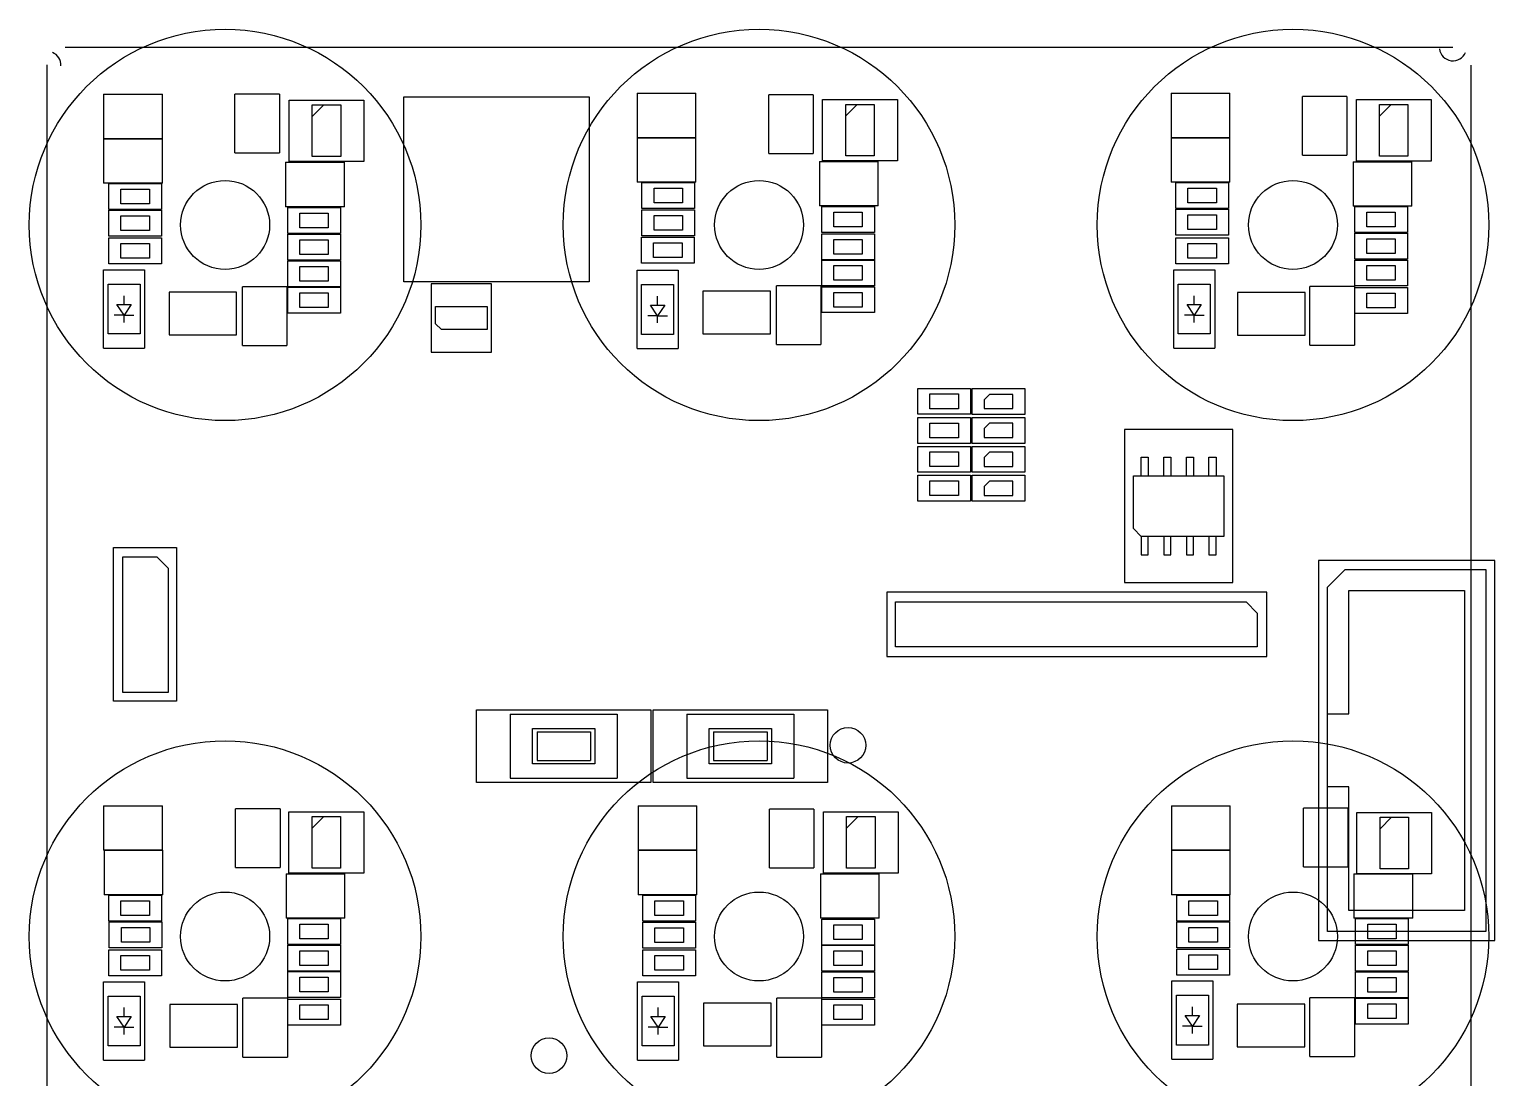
# Model space of a CAD drawing. Header units: metres. Extents: x 69 to 151, y -171 to -29.
# Drawn here: x 69 to 151.3, y -87.9 to -29 of the extents above; entities that cross this region are included whole.
import ezdxf

# ---------------------------------------------------------------- set-up
doc = ezdxf.new("R2010")
doc.units = ezdxf.units.M

msp = doc.modelspace()

# ---------------------------------------------------------------- linework, layer by layer
at = {"layer": 'BFab', "color": 6}
for centre, radius in [((80, -40), 11), ((110, -40), 11), ((140, -40), 11), ((80, -40), 2.5), ((110, -40), 2.5), ((140, -40), 2.5), ((80, -80), 11), ((110, -80), 11), ((140, -80), 11), ((80, -80), 2.5), ((110, -80), 2.5), ((140, -80), 2.5)]:
    msp.add_circle(centre, radius, dxfattribs=at)
at = {"layer": 'Edge', "color": 2}
for p, q in [((71.0071, -30), (148.99, -30)), ((70, -169), (70, -31.0071)), ((150, -31.01), (150, -168.99))]:
    msp.add_line(p, q, dxfattribs=at)
for centre, radius, start, end in [((70, -31.0071), 0.7697, -3.709916, 67.297191), ((148.99, -30), 0.7715, -172.786364, -22.786364)]:
    msp.add_arc(centre, radius, start, end, dxfattribs=at)
at = {"layer": 'FCrtYd', "color": 7}
for p, q in [((73.175, -32.65), (76.475, -32.65)), ((73.175, -32.65), (73.175, -35.15)), ((76.475, -35.15), (76.475, -32.65)), ((83.05, -32.65), (80.55, -32.65)), ((80.55, -35.95), (80.55, -32.65)), ((83.05, -32.65), (83.05, -35.95)), ((90.05, -32.8), (100.45, -32.8)), ((90.05, -43.2), (90.05, -32.8)), ((100.45, -32.8), (100.45, -43.2)), ((103.15, -32.6), (106.45, -32.6)), ((103.15, -32.6), (103.15, -35.1)), ((106.45, -35.1), (106.45, -32.6)), ((113.05, -32.69), (110.55, -32.69)), ((110.55, -35.99), (110.55, -32.69)), ((113.05, -32.69), (113.05, -35.99)), ((133.15, -32.6), (133.15, -35.1)), ((133.15, -32.6), (136.45, -32.6)), ((136.45, -35.1), (136.45, -32.6)), ((140.53, -36.075), (140.53, -32.775)), ((143.03, -32.775), (140.53, -32.775)), ((143.03, -32.775), (143.03, -36.075)), ((83.6, -32.975), (87.8, -32.975)), ((83.6, -36.425), (83.6, -32.975)), ((87.8, -32.975), (87.8, -36.425)), ((113.57, -32.945), (117.77, -32.945)), ((113.57, -36.395), (113.57, -32.945)), ((117.77, -32.945), (117.77, -36.395)), ((143.56, -36.405), (143.56, -32.955)), ((143.56, -32.955), (147.76, -32.955)), ((147.76, -32.955), (147.76, -36.405)), ((73.175, -35.15), (73.175, -37.65)), ((73.175, -35.15), (76.475, -35.15)), ((76.475, -35.15), (73.175, -35.15)), ((76.475, -37.65), (76.475, -35.15)), ((103.15, -35.1), (106.45, -35.1)), ((103.15, -35.1), (103.15, -37.6)), ((106.45, -35.1), (103.15, -35.1)), ((106.45, -37.6), (106.45, -35.1)), ((133.15, -35.1), (136.45, -35.1)), ((133.15, -35.1), (133.15, -37.6)), ((136.45, -35.1), (133.15, -35.1)), ((136.45, -37.6), (136.45, -35.1)), ((80.55, -35.95), (83.05, -35.95)), ((110.55, -35.99), (113.05, -35.99)), ((140.53, -36.075), (143.03, -36.075)), ((83.4, -36.475), (86.7, -36.475)), ((83.4, -36.475), (83.4, -38.975)), ((87.8, -36.425), (83.6, -36.425)), ((86.7, -38.975), (86.7, -36.475)), ((113.4, -36.425), (116.7, -36.425)), ((113.4, -36.425), (113.4, -38.925)), ((117.77, -36.395), (113.57, -36.395)), ((116.7, -38.925), (116.7, -36.425)), ((143.375, -36.45), (146.675, -36.45)), ((143.375, -36.45), (143.375, -38.95)), ((147.76, -36.405), (143.56, -36.405)), ((146.675, -38.95), (146.675, -36.45)), ((76.475, -37.65), (73.175, -37.65)), ((73.47, -37.67), (76.43, -37.67)), ((73.47, -39.13), (73.47, -37.67)), ((76.43, -37.67), (76.43, -39.13)), ((106.45, -37.6), (103.15, -37.6)), ((103.42, -39.08), (103.42, -37.62)), ((103.42, -37.62), (106.38, -37.62)), ((106.38, -37.62), (106.38, -39.08)), ((136.45, -37.6), (133.15, -37.6)), ((133.42, -37.62), (136.38, -37.62)), ((133.42, -39.08), (133.42, -37.62)), ((136.38, -37.62), (136.38, -39.08)), ((76.43, -39.13), (73.47, -39.13)), ((73.47, -40.63), (73.47, -39.17)), ((73.47, -39.17), (76.43, -39.17)), ((76.43, -39.17), (76.43, -40.63)), ((86.7, -38.975), (83.4, -38.975)), ((83.52, -39.02), (86.48, -39.02)), ((83.52, -40.48), (83.52, -39.02)), ((86.48, -39.02), (86.48, -40.48)), ((106.38, -39.08), (103.42, -39.08)), ((103.42, -40.605), (103.42, -39.145)), ((103.42, -39.145), (106.38, -39.145)), ((106.38, -39.145), (106.38, -40.605)), ((116.7, -38.925), (113.4, -38.925)), ((113.52, -40.43), (113.52, -38.97)), ((113.52, -38.97), (116.48, -38.97)), ((116.48, -38.97), (116.48, -40.43)), ((136.38, -39.08), (133.42, -39.08)), ((133.42, -39.12), (136.38, -39.12)), ((133.42, -40.58), (133.42, -39.12)), ((136.38, -39.12), (136.38, -40.58)), ((146.675, -38.95), (143.375, -38.95)), ((143.47, -38.97), (146.43, -38.97)), ((143.47, -40.43), (143.47, -38.97)), ((146.43, -38.97), (146.43, -40.43)), ((76.43, -40.63), (73.47, -40.63)), ((73.47, -42.18), (73.47, -40.72)), ((73.47, -40.72), (76.43, -40.72)), ((76.43, -40.72), (76.43, -42.18)), ((86.48, -40.48), (83.52, -40.48)), ((83.52, -40.52), (86.48, -40.52)), ((83.52, -41.98), (83.52, -40.52)), ((86.48, -40.52), (86.48, -41.98)), ((103.395, -40.695), (106.355, -40.695)), ((103.395, -42.155), (103.395, -40.695)), ((106.38, -40.605), (103.42, -40.605)), ((106.355, -40.695), (106.355, -42.155)), ((116.48, -40.43), (113.52, -40.43)), ((113.52, -40.495), (116.48, -40.495)), ((113.52, -41.955), (113.52, -40.495)), ((116.48, -40.495), (116.48, -41.955)), ((136.38, -40.58), (133.42, -40.58)), ((133.42, -40.72), (136.38, -40.72)), ((133.42, -42.18), (133.42, -40.72)), ((136.38, -40.72), (136.38, -42.18)), ((146.43, -40.43), (143.47, -40.43)), ((143.47, -41.93), (143.47, -40.47)), ((143.47, -40.47), (146.43, -40.47)), ((146.43, -40.47), (146.43, -41.93)), ((86.48, -41.98), (83.52, -41.98)), ((116.48, -41.955), (113.52, -41.955)), ((113.52, -41.97), (116.48, -41.97)), ((113.52, -43.43), (113.52, -41.97)), ((116.48, -41.97), (116.48, -43.43)), ((146.43, -41.93), (143.47, -41.93)), ((143.47, -43.43), (143.47, -41.97)), ((143.47, -41.97), (146.43, -41.97)), ((146.43, -41.97), (146.43, -43.43)), ((73.175, -42.525), (75.475, -42.525)), ((73.175, -46.925), (73.175, -42.525)), ((76.43, -42.18), (73.47, -42.18)), ((75.475, -42.525), (75.475, -46.925)), ((83.52, -43.48), (83.52, -42.02)), ((83.52, -42.02), (86.48, -42.02)), ((86.48, -42.02), (86.48, -43.48)), ((103.15, -46.95), (103.15, -42.55)), ((103.15, -42.55), (105.45, -42.55)), ((106.355, -42.155), (103.395, -42.155)), ((105.45, -42.55), (105.45, -46.95)), ((133.3, -46.925), (133.3, -42.525)), ((133.3, -42.525), (135.6, -42.525)), ((136.38, -42.18), (133.42, -42.18)), ((135.6, -42.525), (135.6, -46.925)), ((83.475, -43.475), (80.975, -43.475)), ((80.975, -46.775), (80.975, -43.475)), ((83.475, -43.475), (83.475, -46.775)), ((86.48, -43.48), (83.52, -43.48)), ((83.52, -43.495), (86.48, -43.495)), ((83.52, -44.955), (83.52, -43.495)), ((86.48, -43.495), (86.48, -44.955)), ((100.45, -43.2), (90.05, -43.2)), ((91.575, -43.305), (91.575, -47.145)), ((94.975, -43.305), (91.575, -43.305)), ((94.975, -47.145), (94.975, -43.305)), ((110.975, -46.725), (110.975, -43.425)), ((113.475, -43.425), (110.975, -43.425)), ((113.475, -43.425), (113.475, -46.725)), ((116.48, -43.43), (113.52, -43.43)), ((113.52, -44.93), (113.52, -43.47)), ((113.52, -43.47), (116.48, -43.47)), ((116.48, -43.47), (116.48, -44.93)), ((140.95, -46.75), (140.95, -43.45)), ((143.45, -43.45), (140.95, -43.45)), ((143.45, -43.45), (143.45, -46.75)), ((146.43, -43.43), (143.47, -43.43)), ((143.47, -44.98), (143.47, -43.52)), ((143.47, -43.52), (146.43, -43.52)), ((146.43, -43.52), (146.43, -44.98)), ((80.45, -43.775), (76.85, -43.775)), ((76.85, -43.775), (76.85, -46.175)), ((80.65, -43.775), (80.45, -43.775)), ((80.65, -46.175), (80.65, -43.775)), ((110.45, -43.725), (106.85, -43.725)), ((106.85, -43.725), (106.85, -46.125)), ((110.65, -43.725), (110.45, -43.725)), ((110.65, -46.125), (110.65, -43.725)), ((136.875, -43.8), (136.875, -46.2)), ((140.475, -43.8), (136.875, -43.8)), ((140.675, -43.8), (140.475, -43.8)), ((140.675, -46.2), (140.675, -43.8)), ((86.48, -44.955), (83.52, -44.955)), ((116.48, -44.93), (113.52, -44.93)), ((146.43, -44.98), (143.47, -44.98)), ((73.175, -46.925), (75.475, -46.925)), ((76.85, -46.175), (80.65, -46.175)), ((80.975, -46.775), (83.475, -46.775)), ((106.85, -46.125), (110.65, -46.125)), ((110.975, -46.725), (113.475, -46.725)), ((133.3, -46.925), (135.6, -46.925)), ((136.875, -46.2), (140.675, -46.2)), ((140.95, -46.75), (143.45, -46.75)), ((91.575, -47.145), (94.975, -47.145)), ((103.15, -46.95), (105.45, -46.95)), ((118.925, -49.185), (121.885, -49.185)), ((118.925, -50.645), (118.925, -49.185)), ((121.885, -49.185), (121.885, -50.645)), ((121.97, -50.655), (121.97, -49.195)), ((121.97, -49.195), (124.93, -49.195)), ((124.93, -49.195), (124.93, -50.655)), ((118.92, -52.28), (118.92, -50.82)), ((118.92, -50.82), (121.88, -50.82)), ((121.885, -50.645), (118.925, -50.645)), ((121.88, -50.82), (121.88, -52.28)), ((124.93, -50.655), (121.97, -50.655)), ((121.97, -52.28), (121.97, -50.82)), ((121.97, -50.82), (124.93, -50.82)), ((124.93, -50.82), (124.93, -52.28)), ((136.625, -51.5), (130.525, -51.5)), ((130.525, -51.5), (130.525, -60.1)), ((136.625, -60.1), (136.625, -51.5)), ((121.88, -52.28), (118.92, -52.28)), ((118.92, -53.905), (118.92, -52.445)), ((118.92, -52.445), (121.88, -52.445)), ((121.88, -52.445), (121.88, -53.905)), ((124.93, -52.28), (121.97, -52.28)), ((121.97, -53.905), (121.97, -52.445)), ((121.97, -52.445), (124.93, -52.445)), ((124.93, -52.445), (124.93, -53.905)), ((121.88, -53.905), (118.92, -53.905)), ((118.92, -54.07), (121.88, -54.07)), ((118.92, -55.53), (118.92, -54.07)), ((121.88, -54.07), (121.88, -55.53)), ((124.93, -53.905), (121.97, -53.905)), ((121.97, -54.07), (124.93, -54.07)), ((121.97, -55.53), (121.97, -54.07)), ((124.93, -54.07), (124.93, -55.53)), ((121.88, -55.53), (118.92, -55.53)), ((124.93, -55.53), (121.97, -55.53)), ((73.725, -66.775), (73.725, -58.125)), ((73.725, -58.125), (77.275, -58.125)), ((77.275, -58.125), (77.275, -66.775)), ((151.3325, -58.86), (141.4325, -58.86)), ((141.4325, -58.86), (141.4325, -80.22)), ((151.3325, -80.22), (151.3325, -58.86)), ((130.525, -60.1), (136.625, -60.1)), ((117.175, -60.65), (117.175, -64.25)), ((138.525, -60.65), (117.175, -60.65)), ((138.525, -64.25), (138.525, -60.65)), ((117.175, -64.25), (138.525, -64.25)), ((77.275, -66.775), (73.725, -66.775)), ((94.125, -71.35), (94.125, -67.25)), ((94.125, -67.25), (103.925, -67.25)), ((103.925, -67.25), (103.925, -71.35)), ((104.05, -71.35), (104.05, -67.25)), ((104.05, -67.25), (113.85, -67.25)), ((113.85, -67.25), (113.85, -71.35)), ((103.925, -71.35), (94.125, -71.35)), ((113.85, -71.35), (104.05, -71.35)), ((73.175, -72.65), (76.475, -72.65)), ((73.175, -72.65), (73.175, -75.15)), ((76.475, -75.15), (76.475, -72.65)), ((83.09, -72.83), (80.59, -72.83)), ((80.59, -76.13), (80.59, -72.83)), ((83.09, -72.83), (83.09, -76.13)), ((83.59, -72.985), (87.79, -72.985)), ((83.59, -76.435), (83.59, -72.985)), ((87.79, -72.985), (87.79, -76.435)), ((103.2, -72.65), (103.2, -75.15)), ((103.2, -72.65), (106.5, -72.65)), ((106.5, -75.15), (106.5, -72.65)), ((110.58, -76.14), (110.58, -72.84)), ((113.08, -72.84), (110.58, -72.84)), ((113.08, -72.84), (113.08, -76.14)), ((113.62, -76.435), (113.62, -72.985)), ((113.62, -72.985), (117.82, -72.985)), ((117.82, -72.985), (117.82, -76.435)), ((133.175, -72.65), (136.475, -72.65)), ((133.175, -72.65), (133.175, -75.15)), ((136.475, -75.15), (136.475, -72.65)), ((143.09, -72.78), (140.59, -72.78)), ((140.59, -76.08), (140.59, -72.78)), ((143.09, -72.78), (143.09, -76.08)), ((143.59, -73.025), (147.79, -73.025)), ((143.59, -76.475), (143.59, -73.025)), ((147.79, -73.025), (147.79, -76.475)), ((76.475, -75.15), (73.175, -75.15)), ((73.2, -75.15), (76.5, -75.15)), ((73.2, -75.15), (73.2, -77.65)), ((76.5, -77.65), (76.5, -75.15)), ((103.2, -75.15), (103.2, -77.65)), ((103.2, -75.15), (106.5, -75.15)), ((106.5, -75.15), (103.2, -75.15)), ((106.5, -77.65), (106.5, -75.15)), ((136.475, -75.15), (133.175, -75.15)), ((133.175, -75.15), (136.475, -75.15)), ((133.175, -75.15), (133.175, -77.65)), ((136.475, -77.65), (136.475, -75.15)), ((80.59, -76.13), (83.09, -76.13)), ((83.425, -76.475), (86.725, -76.475)), ((83.425, -76.475), (83.425, -78.975)), ((87.79, -76.435), (83.59, -76.435)), ((86.725, -78.975), (86.725, -76.475)), ((110.58, -76.14), (113.08, -76.14)), ((113.45, -76.475), (116.75, -76.475)), ((113.45, -76.475), (113.45, -78.975)), ((117.82, -76.435), (113.62, -76.435)), ((116.75, -78.975), (116.75, -76.475)), ((140.59, -76.08), (143.09, -76.08)), ((143.425, -76.475), (146.725, -76.475)), ((143.425, -76.475), (143.425, -78.975)), ((147.79, -76.475), (143.59, -76.475)), ((146.725, -78.975), (146.725, -76.475)), ((76.5, -77.65), (73.2, -77.65)), ((73.47, -79.13), (73.47, -77.67)), ((73.47, -77.67), (76.43, -77.67)), ((76.43, -77.67), (76.43, -79.13)), ((106.5, -77.65), (103.2, -77.65)), ((103.47, -77.67), (106.43, -77.67)), ((103.47, -79.13), (103.47, -77.67)), ((106.43, -77.67), (106.43, -79.13)), ((136.475, -77.65), (133.175, -77.65)), ((133.47, -79.13), (133.47, -77.67)), ((133.47, -77.67), (136.43, -77.67)), ((136.43, -77.67), (136.43, -79.13)), ((86.725, -78.975), (83.425, -78.975)), ((83.52, -78.995), (86.48, -78.995)), ((83.52, -80.455), (83.52, -78.995)), ((86.48, -78.995), (86.48, -80.455)), ((116.75, -78.975), (113.45, -78.975)), ((113.52, -79.02), (116.48, -79.02)), ((113.52, -80.48), (113.52, -79.02)), ((116.48, -79.02), (116.48, -80.48)), ((146.725, -78.975), (143.425, -78.975)), ((143.52, -80.455), (143.52, -78.995)), ((143.52, -78.995), (146.48, -78.995)), ((146.48, -78.995), (146.48, -80.455)), ((76.43, -79.13), (73.47, -79.13)), ((73.495, -80.63), (73.495, -79.17)), ((73.495, -79.17), (76.455, -79.17)), ((76.455, -79.17), (76.455, -80.63)), ((106.43, -79.13), (103.47, -79.13)), ((103.47, -80.655), (103.47, -79.195)), ((103.47, -79.195), (106.43, -79.195)), ((106.43, -79.195), (106.43, -80.655)), ((136.43, -79.13), (133.47, -79.13)), ((133.47, -80.63), (133.47, -79.17)), ((133.47, -79.17), (136.43, -79.17)), ((136.43, -79.17), (136.43, -80.63)), ((76.455, -80.63), (73.495, -80.63)), ((86.48, -80.455), (83.52, -80.455)), ((83.52, -81.955), (83.52, -80.495)), ((83.52, -80.495), (86.48, -80.495)), ((86.48, -80.495), (86.48, -81.955)), ((106.43, -80.655), (103.47, -80.655)), ((116.48, -80.48), (113.52, -80.48)), ((113.52, -80.495), (116.48, -80.495)), ((113.52, -81.955), (113.52, -80.495)), ((116.48, -80.495), (116.48, -81.955)), ((136.43, -80.63), (133.47, -80.63)), ((141.4325, -80.22), (151.3325, -80.22)), ((146.48, -80.455), (143.52, -80.455)), ((143.52, -80.495), (146.48, -80.495)), ((143.52, -81.955), (143.52, -80.495)), ((146.48, -80.495), (146.48, -81.955)), ((73.47, -80.745), (76.43, -80.745)), ((73.47, -82.205), (73.47, -80.745)), ((76.43, -80.745), (76.43, -82.205)), ((103.47, -82.205), (103.47, -80.745)), ((103.47, -80.745), (106.43, -80.745)), ((106.43, -80.745), (106.43, -82.205)), ((133.47, -82.18), (133.47, -80.72)), ((133.47, -80.72), (136.43, -80.72)), ((136.43, -80.72), (136.43, -82.18)), ((76.43, -82.205), (73.47, -82.205)), ((86.48, -81.955), (83.52, -81.955)), ((83.52, -83.43), (83.52, -81.97)), ((83.52, -81.97), (86.48, -81.97)), ((86.48, -81.97), (86.48, -83.43)), ((106.43, -82.205), (103.47, -82.205)), ((116.48, -81.955), (113.52, -81.955)), ((113.52, -81.995), (116.48, -81.995)), ((113.52, -83.455), (113.52, -81.995)), ((116.48, -81.995), (116.48, -83.455)), ((136.43, -82.18), (133.47, -82.18)), ((146.48, -81.955), (143.52, -81.955)), ((143.52, -81.995), (146.48, -81.995)), ((143.52, -83.455), (143.52, -81.995)), ((146.48, -81.995), (146.48, -83.455)), ((73.175, -82.55), (75.475, -82.55)), ((73.175, -86.95), (73.175, -82.55)), ((75.475, -82.55), (75.475, -86.95)), ((103.175, -86.95), (103.175, -82.55)), ((103.175, -82.55), (105.475, -82.55)), ((105.475, -82.55), (105.475, -86.95)), ((133.2, -82.5), (135.5, -82.5)), ((133.2, -86.9), (133.2, -82.5)), ((135.5, -82.5), (135.5, -86.9)), ((76.9, -83.825), (76.9, -86.225)), ((80.5, -83.825), (76.9, -83.825)), ((80.7, -83.825), (80.5, -83.825)), ((80.7, -86.225), (80.7, -83.825)), ((81, -86.775), (81, -83.475)), ((83.5, -83.475), (81, -83.475)), ((83.5, -83.475), (83.5, -86.775)), ((86.48, -83.43), (83.52, -83.43)), ((83.52, -83.52), (86.48, -83.52)), ((83.52, -84.98), (83.52, -83.52)), ((86.48, -83.52), (86.48, -84.98)), ((106.875, -83.75), (106.875, -86.15)), ((110.475, -83.75), (106.875, -83.75)), ((110.675, -83.75), (110.475, -83.75)), ((110.675, -86.15), (110.675, -83.75)), ((111, -86.775), (111, -83.475)), ((113.5, -83.475), (111, -83.475)), ((113.5, -83.475), (113.5, -86.775)), ((116.48, -83.455), (113.52, -83.455)), ((113.52, -84.98), (113.52, -83.52)), ((113.52, -83.52), (116.48, -83.52)), ((116.48, -83.52), (116.48, -84.98)), ((140.465, -83.8), (136.865, -83.8)), ((136.865, -83.8), (136.865, -86.2)), ((140.665, -83.8), (140.465, -83.8)), ((140.665, -86.2), (140.665, -83.8)), ((140.95, -86.75), (140.95, -83.45)), ((143.45, -83.45), (140.95, -83.45)), ((143.45, -83.45), (143.45, -86.75)), ((146.48, -83.455), (143.52, -83.455)), ((143.52, -83.47), (146.48, -83.47)), ((143.52, -84.93), (143.52, -83.47)), ((146.48, -83.47), (146.48, -84.93)), ((86.48, -84.98), (83.52, -84.98)), ((116.48, -84.98), (113.52, -84.98)), ((146.48, -84.93), (143.52, -84.93)), ((76.9, -86.225), (80.7, -86.225)), ((106.875, -86.15), (110.675, -86.15)), ((136.865, -86.2), (140.665, -86.2)), ((73.175, -86.95), (75.475, -86.95)), ((81, -86.775), (83.5, -86.775)), ((103.175, -86.95), (105.475, -86.95)), ((111, -86.775), (113.5, -86.775)), ((133.2, -86.9), (135.5, -86.9)), ((140.95, -86.75), (143.45, -86.75))]:
    msp.add_line(p, q, dxfattribs=at)
for centre in [(115, -69.25), (98.2, -86.7)]:
    msp.add_circle(centre, 1, dxfattribs=at)
at = {"layer": 'FFab', "color": 5}
for p, q in [((84.9, -33.9), (85.55, -33.25)), ((84.9, -33.25), (86.5, -33.25)), ((84.9, -36.15), (84.9, -33.25)), ((86.5, -33.25), (86.5, -36.15)), ((114.87, -33.87), (115.52, -33.22)), ((114.87, -33.22), (116.47, -33.22)), ((114.87, -36.12), (114.87, -33.22)), ((116.47, -33.22), (116.47, -36.12)), ((144.86, -33.23), (146.46, -33.23)), ((144.86, -33.88), (145.51, -33.23)), ((144.86, -36.13), (144.86, -33.23)), ((146.46, -33.23), (146.46, -36.13)), ((86.5, -36.15), (84.9, -36.15)), ((116.47, -36.12), (114.87, -36.12)), ((146.46, -36.13), (144.86, -36.13)), ((74.15, -38.8125), (74.15, -37.9875)), ((74.15, -37.9875), (75.75, -37.9875)), ((75.75, -37.9875), (75.75, -38.8125)), ((104.1, -38.7625), (104.1, -37.9375)), ((104.1, -37.9375), (105.7, -37.9375)), ((105.7, -37.9375), (105.7, -38.7625)), ((134.1, -38.7625), (134.1, -37.9375)), ((134.1, -37.9375), (135.7, -37.9375)), ((135.7, -37.9375), (135.7, -38.7625)), ((75.75, -38.8125), (74.15, -38.8125)), ((74.15, -39.4875), (75.75, -39.4875)), ((74.15, -40.3125), (74.15, -39.4875)), ((75.75, -39.4875), (75.75, -40.3125)), ((84.2, -40.1625), (84.2, -39.3375)), ((84.2, -39.3375), (85.8, -39.3375)), ((85.8, -39.3375), (85.8, -40.1625)), ((105.7, -38.7625), (104.1, -38.7625)), ((104.1, -40.2875), (104.1, -39.4625)), ((104.1, -39.4625), (105.7, -39.4625)), ((105.7, -39.4625), (105.7, -40.2875)), ((114.2, -40.1125), (114.2, -39.2875)), ((114.2, -39.2875), (115.8, -39.2875)), ((115.8, -39.2875), (115.8, -40.1125)), ((135.7, -38.7625), (134.1, -38.7625)), ((134.1, -39.4375), (135.7, -39.4375)), ((134.1, -40.2625), (134.1, -39.4375)), ((135.7, -39.4375), (135.7, -40.2625)), ((144.15, -39.2875), (145.75, -39.2875)), ((144.15, -40.1125), (144.15, -39.2875)), ((145.75, -39.2875), (145.75, -40.1125)), ((75.75, -40.3125), (74.15, -40.3125)), ((85.8, -40.1625), (84.2, -40.1625)), ((105.7, -40.2875), (104.1, -40.2875)), ((115.8, -40.1125), (114.2, -40.1125)), ((135.7, -40.2625), (134.1, -40.2625)), ((145.75, -40.1125), (144.15, -40.1125)), ((74.15, -41.8625), (74.15, -41.0375)), ((74.15, -41.0375), (75.75, -41.0375)), ((75.75, -41.0375), (75.75, -41.8625)), ((84.2, -41.6625), (84.2, -40.8375)), ((84.2, -40.8375), (85.8, -40.8375)), ((85.8, -40.8375), (85.8, -41.6625)), ((104.075, -41.8375), (104.075, -41.0125)), ((104.075, -41.0125), (105.675, -41.0125)), ((105.675, -41.0125), (105.675, -41.8375)), ((114.2, -41.6375), (114.2, -40.8125)), ((114.2, -40.8125), (115.8, -40.8125)), ((115.8, -40.8125), (115.8, -41.6375)), ((134.1, -41.8625), (134.1, -41.0375)), ((134.1, -41.0375), (135.7, -41.0375)), ((135.7, -41.0375), (135.7, -41.8625)), ((144.15, -41.6125), (144.15, -40.7875)), ((144.15, -40.7875), (145.75, -40.7875)), ((145.75, -40.7875), (145.75, -41.6125)), ((75.75, -41.8625), (74.15, -41.8625)), ((85.8, -41.6625), (84.2, -41.6625)), ((105.675, -41.8375), (104.075, -41.8375)), ((115.8, -41.6375), (114.2, -41.6375)), ((135.7, -41.8625), (134.1, -41.8625)), ((145.75, -41.6125), (144.15, -41.6125)), ((84.2, -42.3375), (85.8, -42.3375)), ((84.2, -43.1625), (84.2, -42.3375)), ((85.8, -42.3375), (85.8, -43.1625)), ((114.2, -43.1125), (114.2, -42.2875)), ((114.2, -42.2875), (115.8, -42.2875)), ((115.8, -42.2875), (115.8, -43.1125)), ((144.15, -43.1125), (144.15, -42.2875)), ((144.15, -42.2875), (145.75, -42.2875)), ((145.75, -42.2875), (145.75, -43.1125)), ((73.425, -46.125), (73.425, -43.325)), ((73.425, -43.325), (75.225, -43.325)), ((75.225, -43.325), (75.225, -46.125)), ((85.8, -43.1625), (84.2, -43.1625)), ((103.4, -43.35), (105.2, -43.35)), ((103.4, -46.15), (103.4, -43.35)), ((105.2, -43.35), (105.2, -46.15)), ((115.8, -43.1125), (114.2, -43.1125)), ((133.55, -43.325), (135.35, -43.325)), ((133.55, -46.125), (133.55, -43.325)), ((135.35, -43.325), (135.35, -46.125)), ((145.75, -43.1125), (144.15, -43.1125)), ((74.325, -44.475), (74.325, -43.975)), ((84.2, -43.8125), (85.8, -43.8125)), ((84.2, -44.6375), (84.2, -43.8125)), ((85.8, -43.8125), (85.8, -44.6375)), ((104.3, -44.5), (104.3, -44)), ((114.2, -44.6125), (114.2, -43.7875)), ((114.2, -43.7875), (115.8, -43.7875)), ((115.8, -43.7875), (115.8, -44.6125)), ((134.45, -44.475), (134.45, -43.975)), ((144.15, -44.6625), (144.15, -43.8375)), ((144.15, -43.8375), (145.75, -43.8375)), ((145.75, -43.8375), (145.75, -44.6625)), ((74.325, -45.075), (73.775, -45.075)), ((73.925, -44.475), (74.725, -44.475)), ((74.325, -45.075), (73.925, -44.475)), ((74.725, -44.475), (74.325, -45.075)), ((74.325, -45.075), (74.875, -45.075)), ((74.325, -45.475), (74.325, -45.075)), ((85.8, -44.6375), (84.2, -44.6375)), ((91.825, -45.55), (91.825, -44.575)), ((91.825, -44.575), (94.725, -44.575)), ((94.725, -44.575), (94.725, -45.875)), ((104.3, -45.1), (103.75, -45.1)), ((104.3, -45.1), (103.9, -44.5)), ((103.9, -44.5), (104.7, -44.5)), ((104.7, -44.5), (104.3, -45.1)), ((104.3, -45.1), (104.85, -45.1)), ((104.3, -45.5), (104.3, -45.1)), ((115.8, -44.6125), (114.2, -44.6125)), ((134.45, -45.075), (133.9, -45.075)), ((134.05, -44.475), (134.85, -44.475)), ((134.45, -45.075), (134.05, -44.475)), ((134.85, -44.475), (134.45, -45.075)), ((134.45, -45.075), (135, -45.075)), ((134.45, -45.475), (134.45, -45.075)), ((145.75, -44.6625), (144.15, -44.6625)), ((92.15, -45.875), (91.825, -45.55)), ((94.725, -45.875), (92.15, -45.875)), ((75.225, -46.125), (73.425, -46.125)), ((105.2, -46.15), (103.4, -46.15)), ((135.35, -46.125), (133.55, -46.125)), ((119.605, -50.3275), (119.605, -49.5025)), ((119.605, -49.5025), (121.205, -49.5025)), ((121.205, -49.5025), (121.205, -50.3275)), ((122.95, -49.525), (122.65, -49.825)), ((122.65, -49.825), (122.65, -50.325)), ((124.25, -49.525), (122.95, -49.525)), ((124.25, -50.325), (124.25, -49.525)), ((121.205, -50.3275), (119.605, -50.3275)), ((122.65, -50.325), (124.25, -50.325)), ((119.6, -51.9625), (119.6, -51.1375)), ((119.6, -51.1375), (121.2, -51.1375)), ((121.2, -51.1375), (121.2, -51.9625)), ((122.95, -51.15), (122.65, -51.45)), ((122.65, -51.45), (122.65, -51.95)), ((124.25, -51.15), (122.95, -51.15)), ((124.25, -51.95), (124.25, -51.15)), ((121.2, -51.9625), (119.6, -51.9625)), ((122.65, -51.95), (124.25, -51.95)), ((119.6, -52.7625), (121.2, -52.7625)), ((119.6, -53.5875), (119.6, -52.7625)), ((121.2, -52.7625), (121.2, -53.5875)), ((122.95, -52.775), (122.65, -53.075)), ((122.65, -53.075), (122.65, -53.575)), ((124.25, -52.775), (122.95, -52.775)), ((124.25, -53.575), (124.25, -52.775)), ((131.47, -53.05), (131.87, -53.05)), ((131.47, -54.095), (131.47, -53.05)), ((131.87, -53.05), (131.87, -54.095)), ((132.74, -54.095), (132.74, -53.05)), ((132.74, -53.05), (133.14, -53.05)), ((133.14, -53.05), (133.14, -54.095)), ((134.01, -53.05), (134.41, -53.05)), ((134.01, -54.095), (134.01, -53.05)), ((134.41, -53.05), (134.41, -54.095)), ((135.28, -54.095), (135.28, -53.05)), ((135.28, -53.05), (135.68, -53.05)), ((135.68, -53.05), (135.68, -54.095)), ((121.2, -53.5875), (119.6, -53.5875)), ((122.65, -53.575), (124.25, -53.575)), ((131.035, -54.095), (136.115, -54.095)), ((131.035, -57.07), (131.035, -54.095)), ((136.115, -54.095), (136.115, -57.505)), ((119.6, -55.2125), (119.6, -54.3875)), ((119.6, -54.3875), (121.2, -54.3875)), ((121.2, -54.3875), (121.2, -55.2125)), ((122.95, -54.4), (122.65, -54.7)), ((122.65, -54.7), (122.65, -55.2)), ((124.25, -54.4), (122.95, -54.4)), ((124.25, -55.2), (124.25, -54.4)), ((121.2, -55.2125), (119.6, -55.2125)), ((122.65, -55.2), (124.25, -55.2)), ((131.47, -57.505), (131.035, -57.07)), ((131.47, -57.505), (131.47, -58.55)), ((136.115, -57.505), (131.47, -57.505)), ((131.87, -58.55), (131.87, -57.505)), ((132.74, -57.505), (132.74, -58.55)), ((133.14, -58.55), (133.14, -57.505)), ((134.01, -57.505), (134.01, -58.55)), ((134.41, -58.55), (134.41, -57.505)), ((135.28, -57.505), (135.28, -58.55)), ((135.68, -58.55), (135.68, -57.505)), ((74.255, -66.275), (74.255, -58.655)), ((74.255, -58.655), (76.16, -58.655)), ((76.16, -58.655), (76.795, -59.29)), ((131.47, -58.55), (131.87, -58.55)), ((132.74, -58.55), (133.14, -58.55)), ((134.01, -58.55), (134.41, -58.55)), ((135.28, -58.55), (135.68, -58.55)), ((76.795, -59.29), (76.795, -66.275)), ((141.9325, -60.36), (142.9325, -59.36)), ((142.9325, -59.36), (150.8325, -59.36)), ((150.8325, -59.36), (150.8325, -79.72)), ((141.9325, -79.72), (141.9325, -60.36)), ((143.1325, -60.55), (149.6325, -60.55)), ((143.1325, -67.49), (143.1325, -60.55)), ((149.6325, -60.55), (149.6325, -78.53)), ((117.675, -63.72), (117.675, -61.18)), ((117.675, -61.18), (137.36, -61.18)), ((137.36, -61.18), (137.995, -61.815)), ((137.995, -61.815), (137.995, -63.72)), ((137.995, -63.72), (117.675, -63.72)), ((76.795, -66.275), (74.255, -66.275)), ((96.025, -67.5), (102.025, -67.5)), ((96.025, -67.5), (96.025, -71.1)), ((102.025, -67.5), (102.025, -71.1)), ((105.95, -67.5), (105.95, -71.1)), ((105.95, -67.5), (111.95, -67.5)), ((111.95, -67.5), (111.95, -71.1)), ((141.9325, -67.49), (143.1325, -67.49)), ((97.275, -70.3), (97.275, -68.3)), ((97.275, -68.3), (100.775, -68.3)), ((100.775, -68.3), (100.775, -70.3)), ((107.2, -68.3), (110.7, -68.3)), ((107.2, -70.3), (107.2, -68.3)), ((110.7, -68.3), (110.7, -70.3)), ((97.525, -68.5), (100.525, -68.5)), ((97.525, -68.5), (97.525, -70.1)), ((100.525, -68.5), (100.525, -70.1)), ((107.45, -68.5), (107.45, -70.1)), ((107.45, -68.5), (110.45, -68.5)), ((110.45, -68.5), (110.45, -70.1)), ((100.775, -70.3), (97.275, -70.3)), ((97.525, -70.1), (100.525, -70.1)), ((110.7, -70.3), (107.2, -70.3)), ((107.45, -70.1), (110.45, -70.1)), ((96.025, -71.1), (102.025, -71.1)), ((105.95, -71.1), (111.95, -71.1)), ((143.1325, -71.59), (141.9325, -71.59)), ((143.1325, -71.59), (143.1325, -71.59)), ((143.1325, -78.53), (143.1325, -71.59)), ((84.89, -73.91), (85.54, -73.26)), ((84.89, -76.16), (84.89, -73.26)), ((84.89, -73.26), (86.49, -73.26)), ((86.49, -73.26), (86.49, -76.16)), ((114.92, -73.91), (115.57, -73.26)), ((114.92, -73.26), (116.52, -73.26)), ((114.92, -76.16), (114.92, -73.26)), ((116.52, -73.26), (116.52, -76.16)), ((144.89, -76.2), (144.89, -73.3)), ((144.89, -73.95), (145.54, -73.3)), ((144.89, -73.3), (146.49, -73.3)), ((146.49, -73.3), (146.49, -76.2)), ((86.49, -76.16), (84.89, -76.16)), ((116.52, -76.16), (114.92, -76.16)), ((146.49, -76.2), (144.89, -76.2)), ((74.15, -77.9875), (75.75, -77.9875)), ((74.15, -78.8125), (74.15, -77.9875)), ((75.75, -77.9875), (75.75, -78.8125)), ((104.15, -77.9875), (105.75, -77.9875)), ((104.15, -78.8125), (104.15, -77.9875)), ((105.75, -77.9875), (105.75, -78.8125)), ((134.15, -78.8125), (134.15, -77.9875)), ((134.15, -77.9875), (135.75, -77.9875)), ((135.75, -77.9875), (135.75, -78.8125)), ((75.75, -78.8125), (74.15, -78.8125)), ((105.75, -78.8125), (104.15, -78.8125)), ((135.75, -78.8125), (134.15, -78.8125)), ((149.6325, -78.53), (143.1325, -78.53)), ((74.175, -79.4875), (75.775, -79.4875)), ((74.175, -80.3125), (74.175, -79.4875)), ((75.775, -79.4875), (75.775, -80.3125)), ((84.2, -79.3125), (85.8, -79.3125)), ((84.2, -80.1375), (84.2, -79.3125)), ((85.8, -79.3125), (85.8, -80.1375)), ((104.15, -80.3375), (104.15, -79.5125)), ((104.15, -79.5125), (105.75, -79.5125)), ((105.75, -79.5125), (105.75, -80.3375)), ((114.2, -79.3375), (115.8, -79.3375)), ((114.2, -80.1625), (114.2, -79.3375)), ((115.8, -79.3375), (115.8, -80.1625)), ((134.15, -80.3125), (134.15, -79.4875)), ((134.15, -79.4875), (135.75, -79.4875)), ((135.75, -79.4875), (135.75, -80.3125)), ((150.8325, -79.72), (141.9325, -79.72)), ((144.2, -79.3125), (145.8, -79.3125)), ((144.2, -80.1375), (144.2, -79.3125)), ((145.8, -79.3125), (145.8, -80.1375)), ((75.775, -80.3125), (74.175, -80.3125)), ((85.8, -80.1375), (84.2, -80.1375)), ((105.75, -80.3375), (104.15, -80.3375)), ((115.8, -80.1625), (114.2, -80.1625)), ((135.75, -80.3125), (134.15, -80.3125)), ((145.8, -80.1375), (144.2, -80.1375)), ((74.15, -81.8875), (74.15, -81.0625)), ((74.15, -81.0625), (75.75, -81.0625)), ((75.75, -81.0625), (75.75, -81.8875)), ((84.2, -80.8125), (85.8, -80.8125)), ((84.2, -81.6375), (84.2, -80.8125)), ((85.8, -80.8125), (85.8, -81.6375)), ((104.15, -81.0625), (105.75, -81.0625)), ((104.15, -81.8875), (104.15, -81.0625)), ((105.75, -81.0625), (105.75, -81.8875)), ((114.2, -81.6375), (114.2, -80.8125)), ((114.2, -80.8125), (115.8, -80.8125)), ((115.8, -80.8125), (115.8, -81.6375)), ((134.15, -81.0375), (135.75, -81.0375)), ((134.15, -81.8625), (134.15, -81.0375)), ((135.75, -81.0375), (135.75, -81.8625)), ((144.2, -80.8125), (145.8, -80.8125)), ((144.2, -81.6375), (144.2, -80.8125)), ((145.8, -80.8125), (145.8, -81.6375)), ((75.75, -81.8875), (74.15, -81.8875)), ((85.8, -81.6375), (84.2, -81.6375)), ((84.2, -83.1125), (84.2, -82.2875)), ((84.2, -82.2875), (85.8, -82.2875)), ((85.8, -82.2875), (85.8, -83.1125)), ((105.75, -81.8875), (104.15, -81.8875)), ((115.8, -81.6375), (114.2, -81.6375)), ((114.2, -83.1375), (114.2, -82.3125)), ((114.2, -82.3125), (115.8, -82.3125)), ((115.8, -82.3125), (115.8, -83.1375)), ((135.75, -81.8625), (134.15, -81.8625)), ((145.8, -81.6375), (144.2, -81.6375)), ((144.2, -82.3125), (145.8, -82.3125)), ((144.2, -83.1375), (144.2, -82.3125)), ((145.8, -82.3125), (145.8, -83.1375)), ((85.8, -83.1125), (84.2, -83.1125)), ((115.8, -83.1375), (114.2, -83.1375)), ((145.8, -83.1375), (144.2, -83.1375)), ((73.425, -86.15), (73.425, -83.35)), ((73.425, -83.35), (75.225, -83.35)), ((75.225, -83.35), (75.225, -86.15)), ((84.2, -83.8375), (85.8, -83.8375)), ((84.2, -84.6625), (84.2, -83.8375)), ((85.8, -83.8375), (85.8, -84.6625)), ((103.425, -86.15), (103.425, -83.35)), ((103.425, -83.35), (105.225, -83.35)), ((105.225, -83.35), (105.225, -86.15)), ((114.2, -83.8375), (115.8, -83.8375)), ((114.2, -84.6625), (114.2, -83.8375)), ((115.8, -83.8375), (115.8, -84.6625)), ((133.45, -86.1), (133.45, -83.3)), ((133.45, -83.3), (135.25, -83.3)), ((134.35, -84.45), (134.35, -83.95)), ((135.25, -83.3), (135.25, -86.1)), ((144.2, -84.6125), (144.2, -83.7875)), ((144.2, -83.7875), (145.8, -83.7875)), ((145.8, -83.7875), (145.8, -84.6125)), ((74.325, -85.1), (73.925, -84.5)), ((73.925, -84.5), (74.725, -84.5)), ((74.325, -84.5), (74.325, -84)), ((74.725, -84.5), (74.325, -85.1)), ((85.8, -84.6625), (84.2, -84.6625)), ((103.925, -84.5), (104.725, -84.5)), ((104.325, -85.1), (103.925, -84.5)), ((104.325, -84.5), (104.325, -84)), ((104.725, -84.5), (104.325, -85.1)), ((115.8, -84.6625), (114.2, -84.6625)), ((134.35, -85.05), (133.95, -84.45)), ((133.95, -84.45), (134.75, -84.45)), ((134.75, -84.45), (134.35, -85.05)), ((145.8, -84.6125), (144.2, -84.6125)), ((74.325, -85.1), (73.775, -85.1)), ((74.325, -85.1), (74.875, -85.1)), ((74.325, -85.5), (74.325, -85.1)), ((104.325, -85.1), (103.775, -85.1)), ((104.325, -85.5), (104.325, -85.1)), ((104.325, -85.1), (104.875, -85.1)), ((134.35, -85.05), (133.8, -85.05)), ((134.35, -85.05), (134.9, -85.05)), ((134.35, -85.45), (134.35, -85.05)), ((75.225, -86.15), (73.425, -86.15)), ((105.225, -86.15), (103.425, -86.15)), ((135.25, -86.1), (133.45, -86.1))]:
    msp.add_line(p, q, dxfattribs=at)

doc.saveas('drawing.dxf')
